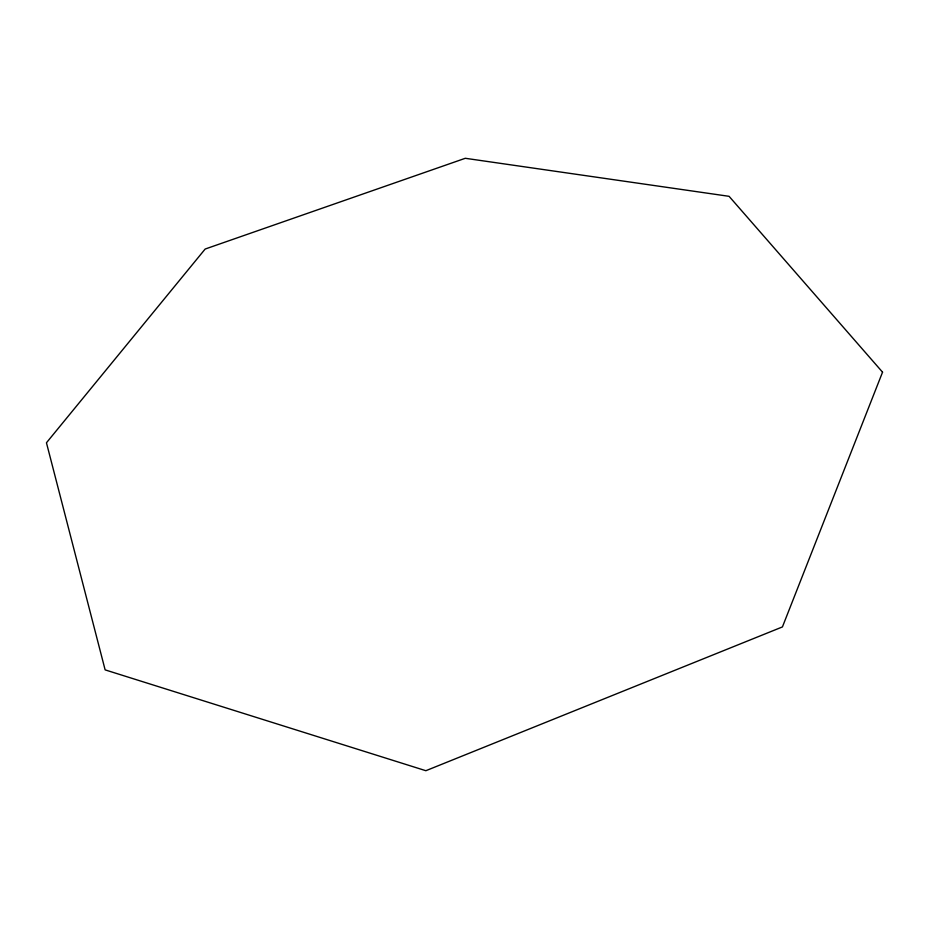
<?xml version="1.0" encoding="UTF-8"?>
<svg xmlns="http://www.w3.org/2000/svg" width="929" height="929" viewBox="0 0 929 929"><rect width="100%" height="100%" fill="white"/><g stroke="black" fill="none" stroke-linecap="round" stroke-linejoin="round"><path stroke-width="1.39" d="M882.55 372.169L782.427 626.924L425.854 770.71L105.128 669.879L46.45 442.773L205.158 249.042L465.29 158.29L729.079 196.321L882.55 372.169"/></g></svg>
